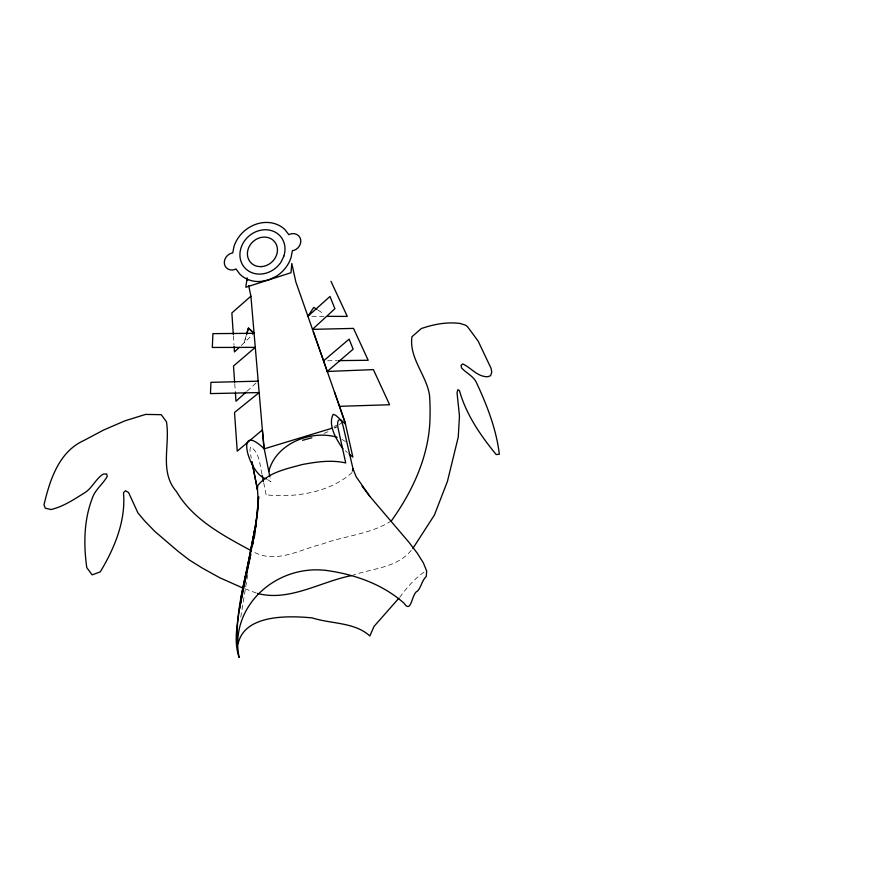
<?xml version="1.0" encoding="UTF-8"?>
<svg xmlns="http://www.w3.org/2000/svg" width="880" height="880" viewBox="0 0 880 880"><rect width="100%" height="100%" fill="white"/><g stroke="black" fill="none" stroke-linecap="round" stroke-linejoin="round"><path stroke-width="0.66" stroke-dasharray="4.4 3.3" d="M240.801 617.144L246.785 580.294M247.016 579.007L247.94 573.859M351.956 472.417L351.824 472.868C329.12 492.701 295.394 497.816 266.123 494.846M399.685 597.366C406.89 587.543 415.305 577.764 425.568 571.153M411.191 550.341C397.232 567.853 372.482 568.304 352.781 575.278M241.252 345.499L254.067 333.3M247.06 391.204L256.124 382.998M334.818 428.153L336.743 426.8M391.38 520.861C370.821 534.248 344.982 535.645 322.278 544.038C300.102 549.417 276.243 564.135 253.715 551.991M339.196 424.534L341.33 423.137M334.136 426.47L337.733 424.798M323.928 433.433L328.372 431.563M334.114 427.592L336.391 426.899M327.657 360.756L337.117 360.646M311.883 316.283L325.116 316.327M245.08 588.819L256.245 592.977M342.001 439.406L345.477 441.606M318.076 310.145L324.533 314.27M267.531 479.556L270.886 481.745L270.105 477.884M345.301 450.791L347.193 452.375M262.02 474.199C259.776 464.97 259.677 452.562 250.602 446.864L249.898 450.109L251.207 458.062M263.725 482.801L266.134 494.846M234.74 383.625L235.312 391.754M233.398 335.808L234.025 345.224M246.279 335.423L244.156 342.727L246.29 335.423"/><path stroke-width="1.32" d="M251.966 461.989L257.411 489.423L257.807 485.485C268.433 472.296 286.572 468.875 302.093 464.563C316.404 461.879 331.32 459.646 345.719 462.946L338.228 428.879A12.507 4.202 70.4 0 1 337.92 421.487A12.639 4.257 70.4 0 1 340.857 420.101A12.672 1.21 75.6 0 1 343.112 426.118L353.023 468.853L356.18 476.795L370.007 496.595L409.046 542.399L417.208 553.102L423.324 562.804L426.701 571.109L426.25 576.466C421.927 580.448 421.366 586.861 417.516 591.129C411.62 592.867 411.609 614.68 403.997 603.174C382.58 584.166 354.827 574.464 326.788 570.504C276.353 563.992 228.888 606.166 239.118 657.481C233.42 641.124 237.479 623.458 239.734 606.837M255.981 526.251L258.643 496.793L257.686 511.357L252.571 544.61L255.937 525.283C249.887 564.784 235.081 603.702 237.369 644.072M238.095 643.808C244.607 614.02 288.992 615.747 312.202 617.881C330.968 624.03 354.365 621.951 369.864 635.943L374.044 626.384L398.805 598.301M254.408 536.734L254.826 534.149M245.498 576.147L240.647 600.072L254.694 529.936L247.72 565.961M239.932 605.506L243.441 586.773M268.807 471.46C275.715 443.641 311.036 429.528 337.117 437.25M251.284 548.185L251.449 547.349C254.705 528.253 259.545 508.915 257.411 489.434M352.385 470.965L353.012 468.842M412.83 548.504L434.412 515.042L447.447 481.338L458.249 437.096L459.47 416.02L457.028 392.755L457.831 389.697L459.448 390.621C466.158 414.612 480.612 435.567 496.199 454.564L499.334 454.245C496.364 429.187 486.882 404.965 476.234 382.151C472.956 375.749 466.092 373.065 461.549 367.906L461.032 365.365L462.682 363.924C471.35 367.796 477.213 376.948 487.795 376.728L490.6 375.705L491.766 372.119L491.084 368.379L478.181 341.165L467.588 326.788L465.817 325.314L460.405 323.51C447.018 321.706 433.917 324.247 421.322 328.548L411.95 336.754C408.881 357.973 426.459 375.023 429.517 395.23C429.968 401.797 430.243 408.397 430.034 414.975C430.177 453.409 413.402 490.193 391.38 520.861M239.316 347.336L234.476 351.945L234.113 346.566M246.059 392.117L235.983 401.236L235.411 393.107M248.732 285.736L250.899 296.208L231.869 312.939L233.31 334.466M258.137 381.172L210.936 382.349L210.463 393.602L259.171 392.568L234.509 412.478L237.248 451.154L262.372 429.924L264.231 448.833L331.848 428.285M323.543 360.877L349.129 339.152L353.144 349.173L327.261 371.459L373.384 369.611L389.609 404.745L339.493 406.318L334.411 391.798M275.847 276.562L268.367 279.994L260.48 281.501A31.713 27.786 -41.3 0 1 239.811 274.109L235.983 268.939L234.674 269.544A9.251 8.074 -42.8 0 1 224.455 264.143A9.251 8.074 -42.8 0 1 231.352 253.198L232.716 252.934L234.08 246.158A31.713 27.786 -41.3 0 1 284.922 229.581L288.838 234.674L290.147 234.069A9.295 8.173 -39.8 0 1 300.63 239.437A9.295 8.173 -39.8 0 1 293.755 250.437L292.369 250.701L291.06 257.565A31.713 27.786 -41.3 0 1 275.847 276.562L276.1 277.508M351.549 575.608C320.562 581.592 289.531 601.887 257.488 593.439M302.588 440.308L311.861 437.8M338.47 360.624L368.203 360.272L353.496 328.394L312.488 329.351L334.895 308.715L329.989 296.461L307.912 316.272L327.613 372.405M254.067 333.3L248.402 328.108L246.642 334.202L248.402 328.108L254.078 333.3L212.905 333.641L212.322 347.468L255.288 347.358L233.486 366.025L234.641 382.272M327.767 316.338L347.292 316.415L330.979 281.314M242.594 587.895L219.736 577.731L202.477 568.172L189.255 559.944L178.266 551.474L154.935 531.52L144.782 521.059L137.929 512.908L128.568 492.525L125.532 490.721L123.486 492.723C125.95 520.718 114.554 548.262 100.243 571.89L92.136 574.86L86.768 567.622C83.589 545.017 83.809 520.652 92.015 499.037C94.677 489.885 102.806 484.385 107.261 476.355L106.645 473.946L103.191 474.1C95.799 478.841 92.389 487.696 85.14 492.503C74.316 499.136 63.536 506.605 51.029 509.531L45.287 508.189L44 504.812C49.841 480.172 58.762 451.781 83.963 440.462L103.576 430.045L124.938 420.827L145.563 414.414L161.238 414.678L166.441 421.729C170.412 445.412 158.972 471.482 176.495 491.623C193.039 519.761 223.564 535.733 251.295 550.726M316.998 309.452L313.764 307.384L307.912 316.272L295.812 281.831L291.797 263.483L291.005 272.723L245.828 287.243L247.104 277.882L247.654 280.5M266.409 478.83C249.502 475.904 233.2 418.99 264.231 448.833M349.085 453.959L352.858 457.116L345.037 422.114L313.302 331.65M342.903 448.789C336.424 439.593 327.591 425.095 333.19 414.315L335.852 415.404L345.488 424.138L339.493 406.318M369.809 496.375L362.054 486.156M269.841 476.597L263.824 446.82L250.899 296.208M262.273 475.486L263.45 481.47M251.988 461.978L257.433 489.423M260.48 281.501L260.634 282.48M240.097 605.858L239.723 608.278L242.869 589.699L250.712 554.268L240.097 605.858M283.855 256.124L281.27 261.635A23.782 20.834 -41.3 0 1 243.243 265.881A23.782 20.834 -41.3 0 1 259.886 230.417A23.782 20.834 -41.3 0 1 283.855 256.124M261.536 266.607A15.851 13.893 -41.3 0 0 275.858 243.584A15.851 13.893 -41.3 0 0 249.876 245.41A15.851 13.893 -41.3 0 0 261.536 266.607"/></g></svg>
